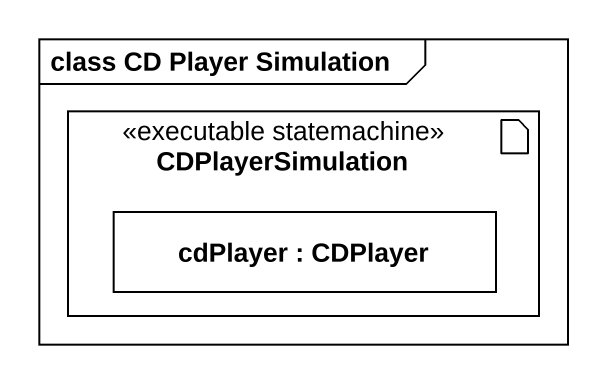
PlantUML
@startuml
mainframe class CD Player Simulation
artifact CDPlayerSimulation <<executable statemachine>> {
  rectangle "cdPlayer : CDPlayer" as cdPlayer
}
@enduml
